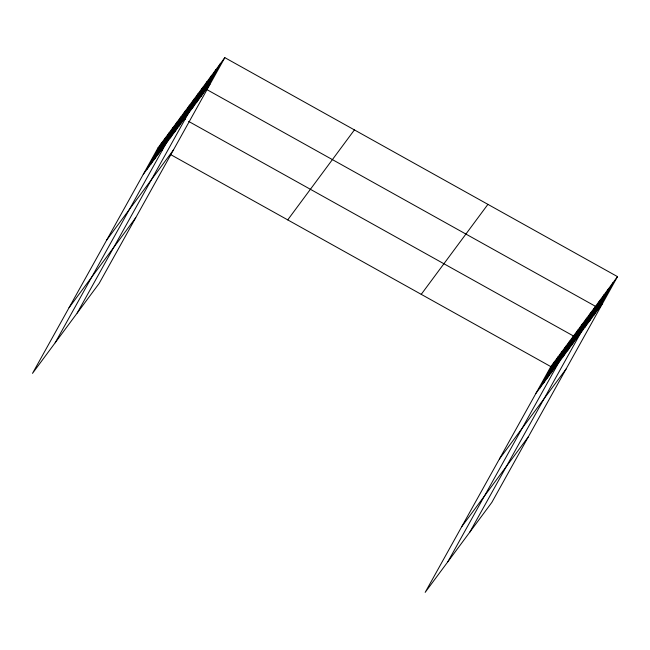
<?xml version="1.0" encoding="UTF-8"?>
<svg xmlns="http://www.w3.org/2000/svg" width="650" height="650" viewBox="0 0 650 650"><rect width="100%" height="100%" fill="white"/><g stroke="black" fill="none" stroke-linecap="round" stroke-linejoin="round"><path stroke-width="0.97" d="M224.827 57.639L158.145 147.623L32.5 373.368L99.174 283.384L224.827 57.639L617.5 276.632L491.855 502.377L425.173 592.361L550.826 366.616L617.5 276.632M147.054 169.252L161.923 142.521M150.832 164.149L165.701 137.426M154.611 159.055L169.487 132.324M158.389 153.952L173.266 127.229M162.167 148.85L177.044 122.127M55.169 342.777L180.822 117.024L185.193 119.47M170.341 137.816L185.218 111.093M174.744 131.877L189.621 105.154M179.148 125.938L194.025 99.214M183.544 119.998L198.421 93.275M77.171 313.081L202.824 87.336L595.497 306.329L469.844 532.074M192.351 108.119L207.22 81.396M196.747 102.18L211.624 75.457M201.151 96.249L216.028 69.517M205.546 90.309L220.423 63.578M539.727 388.237L554.604 361.514M543.506 383.142L558.383 356.411M547.284 378.04L562.161 351.317M551.062 372.946L565.939 346.214M554.84 367.843L569.717 341.12M447.842 561.762L573.495 336.017L188.695 121.42M563.014 356.809L577.891 330.078M567.418 350.87L582.294 324.139M571.821 344.931L586.698 318.207M576.217 338.991L591.094 312.268M585.024 327.113L599.893 300.389M589.42 321.173L604.297 294.45M593.824 315.234L608.701 288.511M598.227 309.294L613.096 282.571M143.276 174.346L209.95 84.37M106.714 240.021L173.396 150.044M69.054 307.694L135.736 217.709M287.731 219.887L354.412 129.911M421.241 294.344L487.914 204.368M535.949 393.339L602.623 303.363M499.395 459.014L566.069 369.037M461.727 526.679L528.409 436.702M158.145 147.623L162.524 150.061M170.406 154.456L550.826 366.616"/></g></svg>
